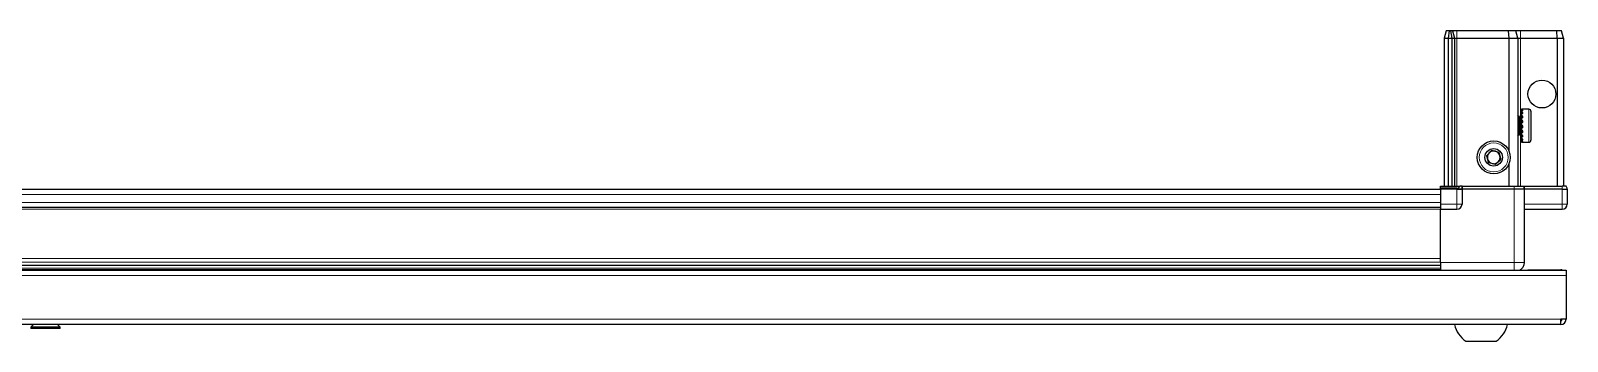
# Model space of a CAD drawing. Header units: millimetres. Extents: x 1315 to 5239, y -645 to 1979.
# Drawn here: x 2065 to 2671, y -645 to -522 of the extents above; entities that cross this region are included whole.
import ezdxf

# ---------------------------------------------------------------- set-up
doc = ezdxf.new("R2010")
doc.units = ezdxf.units.MM

msp = doc.modelspace()

# ---------------------------------------------------------------- linework, layer by layer
at = {"color": 7, "linetype": 'Continuous', "lineweight": 25}
for p, q in [((2623.12, -522.36), (2622.32, -525.36)), ((2622.32, -525.36), (2623.82, -525.36)), ((2622.32, -525.36), (2622.32, -583.66)), ((2624.28, -522.36), (2623.12, -522.36)), ((2624.28, -522.36), (2623.82, -525.36)), ((2623.82, -525.36), (2625.32, -525.36)), ((2623.82, -525.36), (2623.82, -583.66)), ((2624.78, -522.36), (2624.28, -522.36)), ((2624.78, -522.36), (2625.32, -525.36)), ((2625.52, -522.36), (2624.78, -522.36)), ((2625.32, -525.36), (2625.32, -583.66)), ((2625.32, -525.36), (2626.32, -525.36)), ((2625.52, -522.36), (2626.32, -525.36)), ((2627.32, -522.36), (2625.52, -522.36)), ((2626.32, -525.36), (2626.32, -583.66)), ((2626.32, -525.36), (2627.32, -525.36)), ((2647.49, -522.36), (2627.32, -522.36)), ((2627.32, -525.36), (2647.82, -525.36)), ((2647.49, -522.36), (2647.82, -525.36)), ((2650.52, -522.36), (2647.49, -522.36)), ((2647.82, -525.36), (2647.82, -569.86)), ((2647.82, -525.36), (2651.32, -525.36)), ((2651.32, -525.36), (2650.52, -522.36)), ((2652.32, -522.36), (2650.52, -522.36)), ((2651.32, -525.36), (2651.32, -583.66)), ((2651.32, -525.36), (2652.32, -525.36)), ((2666.67, -522.36), (2652.32, -522.36)), ((2652.32, -525.36), (2666.82, -525.36)), ((2666.82, -525.36), (2666.67, -522.36)), ((2668.52, -522.36), (2666.67, -522.36)), ((2666.82, -525.36), (2666.82, -583.66)), ((2666.82, -525.36), (2669.32, -525.36)), ((2669.32, -525.36), (2668.52, -522.36)), ((2669.32, -525.36), (2669.32, -583.66)), ((2651.35, -555.86), (2651.32, -555.86)), ((2651.84, -556.55), (2651.35, -555.86)), ((2651.35, -555.86), (2651.35, -563.86)), ((2652.32, -555.86), (2651.84, -556.55)), ((2651.84, -556.55), (2651.84, -563.17)), ((2652.32, -555.86), (2652.32, -563.86)), ((2652.82, -555.46), (2652.72, -555.46)), ((2652.72, -555.46), (2652.72, -564.26)), ((2655.72, -553.36), (2652.82, -553.36)), ((2653.32, -553.36), (2652.82, -553.36)), ((2652.82, -553.36), (2652.82, -553.41)), ((2652.82, -553.41), (2652.82, -553.69)), ((2653.32, -553.41), (2652.82, -553.41)), ((2653.32, -553.69), (2652.82, -553.69)), ((2652.82, -553.69), (2652.82, -553.97)), ((2653.32, -553.97), (2652.82, -553.97)), ((2652.82, -553.97), (2652.82, -554.63)), ((2653.32, -554.63), (2652.82, -554.63)), ((2652.82, -554.63), (2652.82, -555.1)), ((2652.82, -555.1), (2652.82, -556.08)), ((2653.32, -555.1), (2652.82, -555.1)), ((2653.32, -556.08), (2652.82, -556.08)), ((2652.82, -556.08), (2652.82, -556.7)), ((2652.82, -556.7), (2652.82, -557.9)), ((2653.32, -556.7), (2652.82, -556.7)), ((2653.32, -553.41), (2653.32, -553.36)), ((2653.32, -553.97), (2653.32, -553.69)), ((2653.32, -555.1), (2653.32, -554.63)), ((2653.32, -556.7), (2653.32, -556.08)), ((2656.52, -554.16), (2656.52, -565.56)), ((2651.35, -563.86), (2651.84, -563.17)), ((2651.84, -563.17), (2652.32, -563.86)), ((2653.32, -557.9), (2652.82, -557.9)), ((2652.82, -557.9), (2652.82, -558.53)), ((2653.32, -558.53), (2652.82, -558.53)), ((2652.82, -558.61), (2652.82, -559.91)), ((2653.32, -558.61), (2652.82, -558.61)), ((2653.32, -559.91), (2652.82, -559.91)), ((2653.32, -560.39), (2652.82, -560.39)), ((2652.82, -560.39), (2652.82, -560.65)), ((2652.82, -560.65), (2652.82, -561.92)), ((2653.32, -560.65), (2652.82, -560.65)), ((2653.32, -561.92), (2652.82, -561.92)), ((2652.82, -561.92), (2652.82, -562.6)), ((2652.82, -562.6), (2652.82, -563.72)), ((2653.32, -562.6), (2652.82, -562.6)), ((2653.32, -558.61), (2653.32, -557.9)), ((2653.32, -560.65), (2653.32, -559.91)), ((2653.32, -562.6), (2653.32, -561.92)), ((2651.32, -563.86), (2651.35, -563.86)), ((2652.72, -564.26), (2652.82, -564.26)), ((2653.32, -563.72), (2652.82, -563.72)), ((2652.82, -563.72), (2652.82, -564.29)), ((2652.82, -564.29), (2652.82, -565.15)), ((2653.32, -564.29), (2652.82, -564.29)), ((2653.32, -565.15), (2652.82, -565.15)), ((2652.82, -565.15), (2652.82, -565.54)), ((2652.82, -565.54), (2652.82, -566.06)), ((2653.32, -565.54), (2652.82, -565.54)), ((2653.32, -566.06), (2652.82, -566.06)), ((2652.82, -566.06), (2652.82, -566.24)), ((2652.82, -566.24), (2652.82, -566.36)), ((2653.32, -566.24), (2652.82, -566.24)), ((2652.82, -566.36), (2655.72, -566.36)), ((2653.32, -564.29), (2653.32, -563.72)), ((2653.32, -565.54), (2653.32, -565.15)), ((2653.32, -566.24), (2653.32, -566.06)), ((2647.82, -574.86), (2647.82, -583.66)), ((2620.82, -585.01), (1520.82, -585.01)), ((2620.82, -583.66), (2628.64, -583.66)), ((2620.82, -584.53), (2620.82, -583.66)), ((2620.82, -584.86), (2620.82, -584.53)), ((2627.32, -584.53), (2620.82, -584.53)), ((2627.32, -584.86), (2620.82, -584.86)), ((2620.82, -584.86), (2620.82, -590.86)), ((2627.32, -584.86), (2629.32, -584.86)), ((2629.32, -584.86), (2627.32, -584.86)), ((2629.32, -583.66), (2628.64, -583.66)), ((2629.32, -584.86), (2629.32, -583.66)), ((2629.32, -583.66), (2629.52, -583.66)), ((2629.52, -584.86), (2629.32, -584.86)), ((2629.32, -584.86), (2629.32, -590.86)), ((2629.52, -583.66), (2649.82, -583.66)), ((2649.82, -584.86), (2629.52, -584.86)), ((2649.82, -583.66), (2653.82, -583.66)), ((2653.82, -584.86), (2649.82, -584.86)), ((2653.82, -584.86), (2653.82, -583.66)), ((2653.82, -583.66), (2654.02, -583.66)), ((2654.02, -584.86), (2653.82, -584.86)), ((2653.82, -584.86), (2653.82, -613.86)), ((2654.02, -583.66), (2668.82, -583.66)), ((2668.82, -584.86), (2654.02, -584.86)), ((2670.32, -583.66), (2668.82, -583.66)), ((2668.82, -584.86), (2670.82, -584.86)), ((2670.82, -584.53), (2670.32, -583.66)), ((2670.82, -584.53), (2670.32, -583.66)), ((2670.82, -584.86), (2670.82, -584.53)), ((2670.82, -584.86), (2670.82, -584.53)), ((2670.82, -584.86), (2670.82, -584.86)), ((2670.82, -584.86), (2670.82, -590.86)), ((2620.82, -592.21), (1520.82, -592.21)), ((2620.82, -590.86), (2620.82, -592.86)), ((2620.82, -592.86), (2627.32, -592.86)), ((2620.82, -613.86), (2620.82, -592.86)), ((2653.82, -592.86), (2668.82, -592.86)), ((1471.32, -616.86), (2670.32, -616.86)), ((1520.82, -614.88), (2620.82, -614.88)), ((1520.82, -614.92), (2620.82, -614.92)), ((2594.7, -616.71), (1546.94, -616.71)), ((2589.32, -616.86), (2589.32, -616.71)), ((2589.49, -616.86), (2589.49, -616.71)), ((2589.7, -616.86), (2589.7, -616.71)), ((2590.26, -616.86), (2590.26, -616.71)), ((2590.68, -616.86), (2590.68, -616.71)), ((2591.58, -616.86), (2591.58, -616.71)), ((2592.16, -616.86), (2592.16, -616.71)), ((2593.31, -616.86), (2593.31, -616.71)), ((2594, -616.86), (2594, -616.71)), ((2595.28, -616.71), (2594.7, -616.71)), ((2595.28, -616.86), (2595.28, -616.71)), ((2595.29, -616.71), (2595.28, -616.71)), ((2596.02, -616.71), (2595.29, -616.71)), ((2595.46, -616.86), (2595.46, -616.71)), ((2595.96, -616.86), (2595.96, -616.71)), ((2596.02, -616.86), (2596.02, -616.71)), ((2597.05, -616.71), (2596.02, -616.71)), ((2596.02, -616.71), (2596.02, -616.71)), ((2620.82, -616.71), (2596.94, -616.71)), ((2597.31, -616.86), (2597.31, -616.71)), ((2598.02, -616.86), (2598.02, -616.71)), ((2599.19, -616.86), (2599.19, -616.71)), ((2599.8, -616.86), (2599.8, -616.71)), ((2600.75, -616.86), (2600.75, -616.71)), ((2601.19, -616.86), (2601.19, -616.71)), ((2601.82, -616.86), (2601.82, -616.71)), ((2602.06, -616.86), (2602.06, -616.71)), ((2602.3, -616.86), (2602.3, -616.71)), ((2602.32, -616.86), (2602.32, -616.71)), ((2620.97, -616.86), (2620.97, -613.86)), ((2655.32, -616.76), (2655.32, -616.86)), ((2655.32, -616.76), (2668.22, -616.76)), ((2670.32, -616.86), (2670.32, -618.96)), ((2670.32, -618.96), (2670.32, -636.26)), ((2668.22, -638.36), (1473.42, -638.36)), ((2066.02, -638.36), (2065.03, -639.34)), ((2065.03, -639.34), (2065.03, -639.86)), ((2076.6, -639.34), (2065.03, -639.34)), ((2076.6, -639.86), (2065.03, -639.86)), ((2076.6, -639.34), (2075.62, -638.36)), ((2076.6, -639.86), (2076.6, -639.34)), ((2670.32, -636.26), (2668.22, -636.26)), ((2668.22, -638.36), (2668.22, -636.26)), ((2630.82, -644.96), (2642.82, -644.96))]:
    msp.add_line(p, q, dxfattribs=at)
at = {"color": 8, "linetype": 'Continuous', "lineweight": 18}
for p, q in [((2627.32, -522.36), (2627.32, -525.36)), ((2627.32, -525.36), (2627.32, -583.66)), ((2652.32, -525.36), (2652.32, -522.36)), ((2652.32, -525.36), (2652.32, -555.86)), ((2655.72, -553.36), (2655.72, -566.36)), ((2652.32, -563.86), (2652.32, -583.66)), ((2620.82, -587.01), (1520.82, -587.01)), ((2627.32, -584.86), (2627.32, -584.53)), ((2627.32, -584.86), (2627.32, -590.86)), ((2629.52, -583.66), (2629.52, -584.86)), ((2649.82, -584.86), (2649.82, -583.66)), ((2649.82, -584.86), (2649.82, -613.86)), ((2654.02, -583.66), (2654.02, -584.86)), ((2668.82, -584.86), (2668.82, -583.66)), ((2668.82, -584.86), (2668.82, -590.86)), ((2620.82, -590.21), (1520.82, -590.21)), ((2620.82, -592.86), (1520.82, -592.86)), ((2627.32, -590.86), (2620.82, -590.86)), ((2629.32, -590.86), (2627.32, -590.86)), ((2627.32, -590.86), (2627.32, -592.86)), ((2668.82, -590.86), (2653.82, -590.86)), ((2670.82, -590.86), (2668.82, -590.86)), ((2668.82, -592.86), (2668.82, -590.86)), ((1520.82, -612.26), (2620.82, -612.26)), ((2620.82, -613.68), (1520.82, -613.68)), ((1520.82, -616.12), (2620.82, -616.12)), ((2649.82, -613.86), (2620.82, -613.86)), ((2668.22, -616.86), (2668.22, -616.76)), ((2670.32, -618.96), (1471.32, -618.96)), ((2668.22, -636.26), (1473.42, -636.26))]:
    msp.add_line(p, q, dxfattribs=at)
at = {"color": 7, "linetype": 'Continuous', "lineweight": 25, "flags": 128}
msp.add_lwpolyline([(2668.86, -616.86), (2668.63, -616.8), (2668.22, -616.76)], dxfattribs=at)
at = {"color": 7, "linetype": 'Continuous', "lineweight": 25}
for centre, radius in [((2660.82, -547.36), 5.5), ((2641.82, -572.36), 6.5), ((2641.82, -572.36), 3.46)]:
    msp.add_circle(centre, radius, dxfattribs=at)
at = {"color": 8, "linetype": 'Continuous', "lineweight": 18}
msp.add_circle((2641.82, -572.36), 5.7, dxfattribs=at)
at = {"color": 7, "linetype": 'Continuous', "lineweight": 25}
for centre, radius, start, end in [((2652.32, -555.46), 0.4, 270, 360), ((2655.72, -554.16), 0.8, 0, 90), ((2652.32, -564.26), 0.4, 0, 90), ((2655.72, -565.56), 0.8, 270, 360), ((2641.82, -572.36), 2.5, 134.67671, 194.67671), ((2641.82, -572.36), 2.5, 194.67671, 254.67671), ((2641.82, -572.36), 2.5, 74.67671, 134.67671), ((2641.82, -572.36), 2.5, 254.67671, 314.67671), ((2641.82, -572.36), 2.5, 14.67671, 74.67671), ((2641.82, -572.36), 2.5, 314.67671, 14.67671), ((2627.32, -590.86), 2, 270, 360), ((2668.82, -590.86), 2, 270, 360), ((2637.84, -635.34), 11.91, 194.70035, 233.8734), ((2635.8, -635.34), 11.91, 306.1266, 345.29965), ((2668.22, -636.26), 2.1, 270, 0), ((2668.22, -636.26), 0.6, 270, 0)]:
    msp.add_arc(centre, radius, start, end, dxfattribs=at)
msp.add_ellipse((2627.32, -581.06), major_axis=(0, 3.46), ratio=0.57735, start_param=3.141593, end_param=3.864327, dxfattribs=at)
for points, knots in [([(2639.04, -571.6), (2639.4, -571.23), (2640.09, -570.56), (2640.77, -569.88), (2641.09, -569.57)], [0, 0, 0, 0, 0.534686, 1, 1, 1, 1]), ([(2639.77, -574.39), (2639.68, -574.06), (2639.47, -573.26), (2639.22, -572.3), (2639.07, -571.72), (2639.04, -571.6)], [0, 0, 0, 0, 0.362901, 0.866875, 1, 1, 1, 1]), ([(2642.55, -575.15), (2642.05, -575.02), (2641.12, -574.76), (2640.2, -574.51), (2639.77, -574.39)], [0, 0, 0, 0, 0.534686, 1, 1, 1, 1]), ([(2641.09, -569.57), (2641.59, -569.7), (2642.52, -569.96), (2643.44, -570.21), (2643.87, -570.33)], [0, 0, 0, 0, 0.534686, 1, 1, 1, 1]), ([(2644.6, -573.12), (2644.24, -573.48), (2643.55, -574.16), (2642.87, -574.84), (2642.55, -575.15)], [0, 0, 0, 0, 0.534686, 1, 1, 1, 1]), ([(2643.87, -570.33), (2643.9, -570.45), (2644.06, -571.03), (2644.31, -571.99), (2644.52, -572.79), (2644.6, -573.12)], [0, 0, 0, 0, 0.133125, 0.637099, 1, 1, 1, 1]), ([(2620.82, -613.86), (2620.82, -614.26), (2620.82, -615.05), (2620.82, -616.06), (2620.82, -616.69), (2620.82, -616.85), (2620.82, -616.86)], [0, 0, 0, 0, 0.32552, 0.65104, 0.97656, 1, 1, 1, 1]), ([(2653.82, -613.86), (2653.77, -614.3), (2653.7, -614.98), (2653.27, -615.79), (2652.81, -616.35), (2652.41, -616.71), (2652.14, -616.84), (2652.1, -616.86)], [0, 0, 0, 0, 0.3630185, 0.5584377, 0.7580039, 0.9575702, 1, 1, 1, 1])]:
    msp.add_open_spline(points, degree=3, knots=knots, dxfattribs=at)
at = {"color": 8, "linetype": 'Continuous', "lineweight": 18}
msp.add_open_spline([(2649.82, -613.86), (2649.82, -614.3), (2649.82, -614.98), (2649.82, -615.79), (2649.82, -616.35), (2649.82, -616.71), (2649.82, -616.84), (2649.82, -616.86)], degree=3, knots=[0, 0, 0, 0, 0.363018, 0.558438, 0.758004, 0.95757, 1, 1, 1, 1], dxfattribs=at)
msp.add_open_spline([(2653.82, -613.86), (2653.76, -613.86), (2653.64, -613.86), (2652.71, -613.86), (2651.39, -613.86), (2650.34, -613.86), (2649.82, -613.86)], degree=3, dxfattribs=at)

doc.saveas('drawing.dxf')
